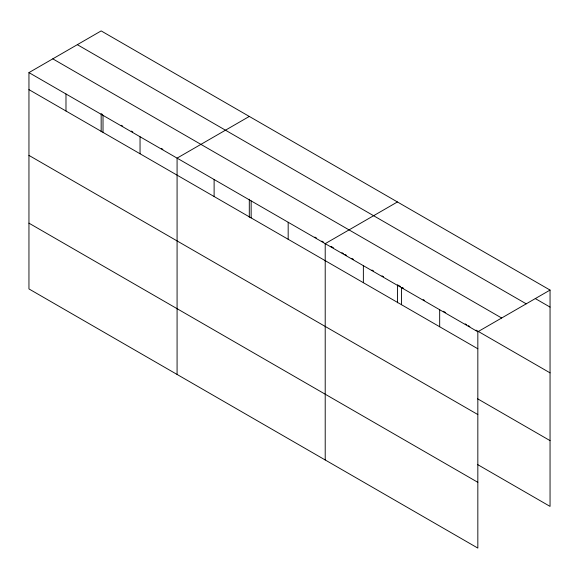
<?xml version="1.0" encoding="UTF-8"?>
<svg xmlns="http://www.w3.org/2000/svg" width="579" height="579" viewBox="0 0 579 579"><rect width="100%" height="100%" fill="white"/><g stroke="black" fill="none" stroke-linecap="round" stroke-linejoin="round"><path stroke-width="0.87" d="M28.95 72.607L477.834 331.767L477.834 548.089L28.95 288.928L28.95 72.607L101.166 30.911L550.05 290.072L550.05 506.393L477.632 464.582M249.303 116.437L177.08 158.132L177.08 374.454M397.433 201.955L325.21 243.65L325.21 459.972M477.834 331.767L550.05 290.072M535.257 298.547L550.05 307.087M77.34 44.67L526.217 303.83M52.783 58.848L501.66 318.009M102.715 114.591L101.166 113.701L101.166 131.773M121.228 125.281L122.77 126.171M131.259 131.071L132.801 131.961M161.346 148.441L162.887 149.339M314.882 237.086L316.423 237.976M321.823 241.096L323.364 241.986M331.079 246.437L333.395 247.776M341.885 252.676L343.427 253.566M344.968 254.456L346.51 255.346M351.909 258.466L353.458 259.356M371.971 270.046L373.513 270.936M382.002 275.836L383.544 276.726M398.207 285.194L400.545 286.547M402.101 287.445L403.657 288.342M423.126 299.582L424.682 300.479M443.369 311.27L445.707 312.617M465.176 323.856L466.732 324.754M468.288 325.659L469.844 326.556M476.076 330.153L550.05 372.862M28.95 89.629L477.834 348.782M477.632 398.815L550.05 440.626M28.95 155.396L477.834 414.557M28.95 223.161L477.834 482.321M439.678 309.736L439.678 326.759M401.522 287.705L401.522 304.728M397.433 284.745L397.433 302.817M363.366 265.681L363.366 282.697M288.176 222.271L288.176 239.293M251.148 200.891L251.148 217.907M249.303 199.227L249.303 217.291M214.114 179.512L214.114 196.527M140.046 136.745L140.046 153.768M103.019 115.366L103.019 132.388M65.984 93.986L65.984 111.009"/></g></svg>
